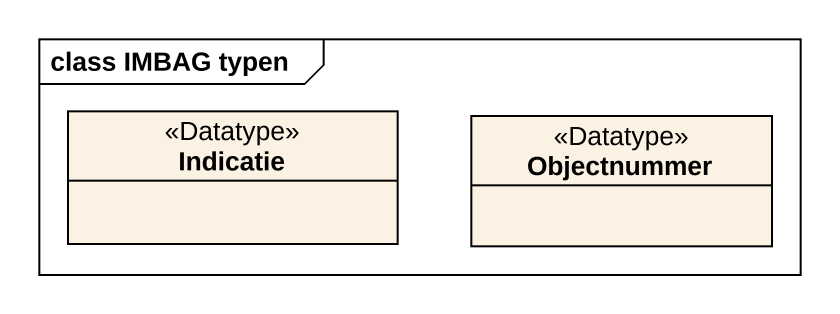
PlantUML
@startuml
mainframe class IMBAG typen
hide circle
hide empty members
class Indicatie <<Datatype>>
class Objectnummer <<Datatype>>
@enduml
